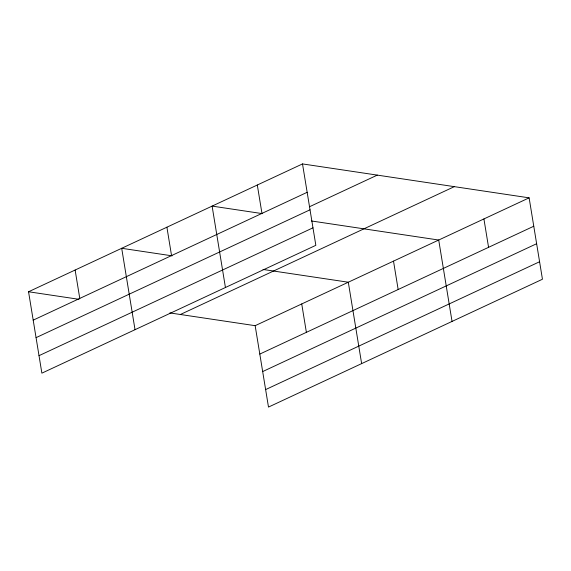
<?xml version="1.0" encoding="UTF-8"?>
<svg xmlns="http://www.w3.org/2000/svg" width="571" height="571" viewBox="0 0 571 571"><rect width="100%" height="100%" fill="white"/><g stroke="black" fill="none" stroke-linecap="round" stroke-linejoin="round"><path stroke-width="0.86" d="M302.509 163.92L315.842 245.316L41.876 373.156L28.55 291.76L302.509 163.92L529.124 197.844L542.45 279.24L268.491 407.08L255.158 325.684L169.873 312.922M33.197 320.153L307.162 192.306M309.489 206.752L377.295 175.111M36.066 337.647L310.024 209.8M39.014 355.669L312.979 227.822M180.379 314.493L454.338 186.646M255.158 325.684L529.124 197.844M259.805 354.077L533.771 226.23M262.674 371.571L536.633 243.724M265.622 389.593L539.588 261.746M262.539 213.654L212.105 206.102L225.431 287.498M311.402 220.97L438.714 240.034L452.039 321.43M172.128 255.844L121.694 248.292L135.027 329.688M263.017 269.455L348.303 282.217L361.636 363.613M28.55 291.76L78.984 299.311M483.915 218.936L488.569 247.329M393.512 261.125L398.158 289.518M301.731 303.95L306.384 332.343M257.307 185.011L261.961 213.404M166.903 227.201L171.55 255.594M75.122 270.026L79.776 298.419"/></g></svg>
